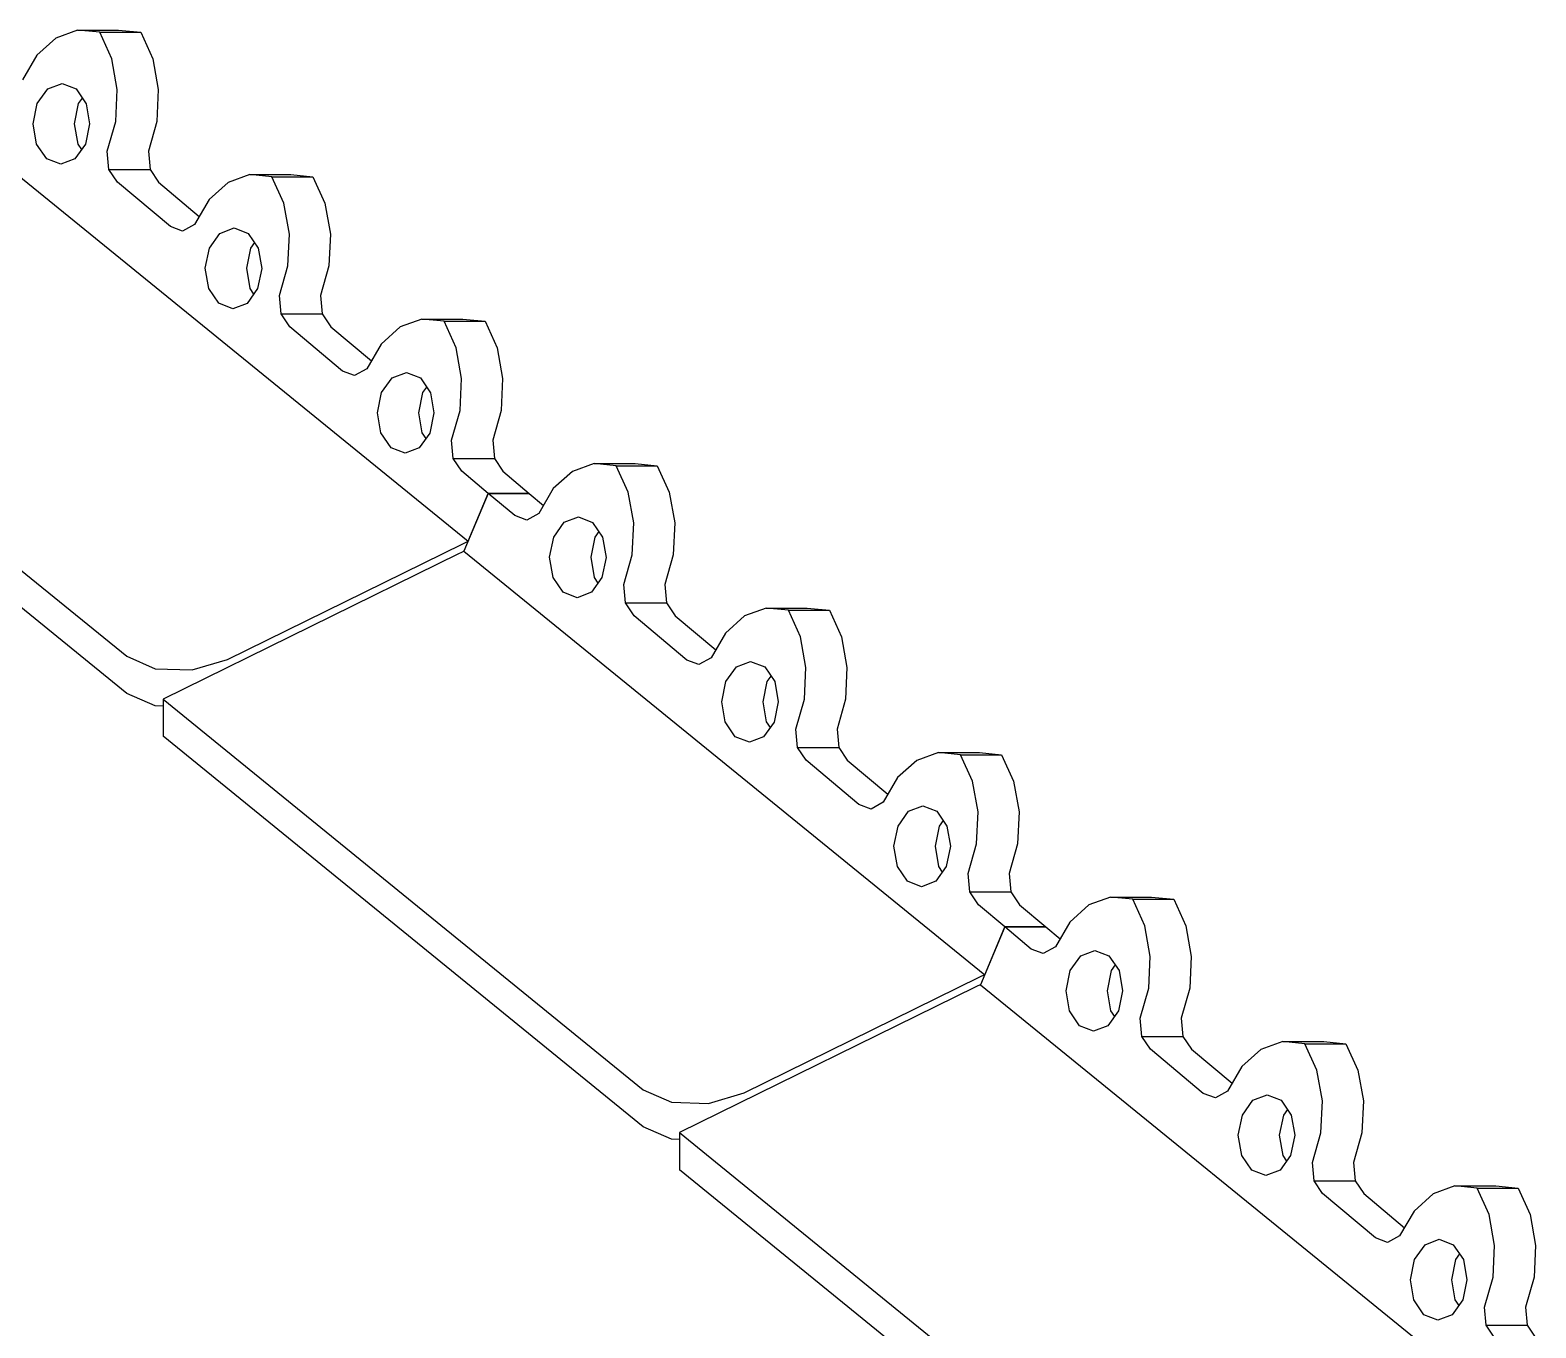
# Model space of a CAD drawing. Header units: millimetres. Extents: x -11840 to 12480, y -4119 to 5972.
# Drawn here: x 1252 to 2030, y 4876 to 5546 of the extents above; entities that cross this region are included whole.
import ezdxf

# ---------------------------------------------------------------- set-up
doc = ezdxf.new("R2010")
doc.units = ezdxf.units.MM

msp = doc.modelspace()

# ---------------------------------------------------------------- linework, layer by layer
at = {"color": 253, "true_color": 0x999999}
for p, q in [((1265.19, 5542.32), (1255.35, 5533.45)), ((1265.19, 5542.32), (1255.35, 5533.45)), ((1276.4, 5546.4), (1265.19, 5542.32)), ((1276.4, 5546.4), (1265.19, 5542.32)), ((1287.87, 5545.27), (1276.4, 5546.4)), ((1276.4, 5546.4), (1297.62, 5546.4)), ((1287.87, 5545.27), (1276.4, 5546.4)), ((1276.4, 5546.4), (1297.62, 5546.4)), ((1294.06, 5531.58), (1287.87, 5545.27)), ((1287.87, 5545.27), (1309.08, 5545.27)), ((1294.06, 5531.58), (1287.87, 5545.27)), ((1287.87, 5545.27), (1309.08, 5545.27)), ((1297.62, 5546.4), (1309.08, 5545.27)), ((1297.62, 5546.4), (1309.08, 5545.27)), ((1309.08, 5545.27), (1315.28, 5531.58)), ((1309.08, 5545.27), (1315.28, 5531.58)), ((1255.35, 5533.45), (1247.89, 5520.68)), ((1255.35, 5533.45), (1247.89, 5520.68)), ((1296.91, 5515.71), (1294.06, 5531.58)), ((1296.91, 5515.71), (1294.06, 5531.58)), ((1315.28, 5531.58), (1318.12, 5515.71)), ((1315.28, 5531.58), (1318.12, 5515.71)), ((1255.57, 5508.42), (1261.03, 5516.05)), ((1255.57, 5508.42), (1261.03, 5516.05)), ((1261.03, 5516.05), (1268.36, 5518.83)), ((1261.03, 5516.05), (1268.36, 5518.83)), ((1268.36, 5518.83), (1275.6, 5516.03)), ((1268.36, 5518.83), (1275.6, 5516.03)), ((1275.6, 5516.03), (1280.81, 5508.39)), ((1275.6, 5516.03), (1280.81, 5508.39)), ((1296.11, 5499.25), (1296.91, 5515.71)), ((1296.11, 5499.25), (1296.91, 5515.71)), ((1318.12, 5515.71), (1317.33, 5499.25)), ((1318.12, 5515.71), (1317.33, 5499.25)), ((1253.45, 5497.99), (1255.57, 5508.42)), ((1253.45, 5497.99), (1255.57, 5508.42)), ((1276.78, 5508.42), (1274.66, 5497.99)), ((1276.78, 5508.42), (1274.66, 5497.99)), ((1278.83, 5511.29), (1276.78, 5508.42)), ((1278.83, 5511.29), (1276.78, 5508.42)), ((1280.81, 5508.39), (1282.6, 5497.95)), ((1280.81, 5508.39), (1282.6, 5497.95)), ((1209.2, 5501.09), (1478.2, 5282.35)), ((1209.2, 5501.09), (1478.2, 5282.35)), ((1255.23, 5487.55), (1253.45, 5497.99)), ((1255.23, 5487.55), (1253.45, 5497.99)), ((1274.66, 5497.99), (1276.45, 5487.55)), ((1274.66, 5497.99), (1276.45, 5487.55)), ((1282.6, 5497.95), (1280.47, 5487.52)), ((1282.6, 5497.95), (1280.47, 5487.52)), ((1291.77, 5483.86), (1296.11, 5499.25)), ((1291.77, 5483.86), (1296.11, 5499.25)), ((1317.33, 5499.25), (1312.98, 5483.86)), ((1317.33, 5499.25), (1312.98, 5483.86)), ((1260.45, 5479.91), (1255.23, 5487.55)), ((1260.45, 5479.91), (1255.23, 5487.55)), ((1280.47, 5487.52), (1275.02, 5479.89)), ((1280.47, 5487.52), (1275.02, 5479.89)), ((1276.45, 5487.55), (1278.42, 5484.65)), ((1276.45, 5487.55), (1278.42, 5484.65)), ((1267.69, 5477.1), (1260.45, 5479.91)), ((1267.69, 5477.1), (1260.45, 5479.91)), ((1275.02, 5479.89), (1267.69, 5477.1)), ((1275.02, 5479.89), (1267.69, 5477.1)), ((1292.62, 5474.42), (1291.77, 5483.86)), ((1292.62, 5474.42), (1291.77, 5483.86)), ((1312.98, 5483.86), (1313.83, 5474.42)), ((1312.98, 5483.86), (1313.83, 5474.42)), ((1297.05, 5467.8), (1292.62, 5474.42)), ((1292.62, 5474.42), (1313.83, 5474.42)), ((1297.05, 5467.8), (1292.62, 5474.42)), ((1292.62, 5474.42), (1313.83, 5474.42)), ((1313.83, 5474.42), (1318.27, 5467.8)), ((1313.83, 5474.42), (1318.27, 5467.8)), ((1365.35, 5471.77), (1354.13, 5467.69)), ((1365.35, 5471.77), (1354.13, 5467.69)), ((1376.81, 5470.64), (1365.35, 5471.77)), ((1365.35, 5471.77), (1386.56, 5471.77)), ((1376.81, 5470.64), (1365.35, 5471.77)), ((1365.35, 5471.77), (1386.56, 5471.77)), ((1383.01, 5456.95), (1376.81, 5470.64)), ((1376.81, 5470.64), (1398.02, 5470.64)), ((1383.01, 5456.95), (1376.81, 5470.64)), ((1376.81, 5470.64), (1398.02, 5470.64)), ((1386.56, 5471.77), (1398.02, 5470.64)), ((1386.56, 5471.77), (1398.02, 5470.64)), ((1398.02, 5470.64), (1404.22, 5456.95)), ((1398.02, 5470.64), (1404.22, 5456.95)), ((1324.33, 5444.91), (1297.05, 5467.8)), ((1324.33, 5444.91), (1297.05, 5467.8)), ((1318.27, 5467.8), (1339.25, 5450.19)), ((1318.27, 5467.8), (1339.25, 5450.19)), ((1354.13, 5467.69), (1344.3, 5458.82)), ((1354.13, 5467.69), (1344.3, 5458.82)), ((1344.3, 5458.82), (1336.83, 5446.05)), ((1344.3, 5458.82), (1336.83, 5446.05)), ((1385.85, 5441.08), (1383.01, 5456.95)), ((1385.85, 5441.08), (1383.01, 5456.95)), ((1404.22, 5456.95), (1407.06, 5441.08)), ((1404.22, 5456.95), (1407.06, 5441.08)), ((1336.83, 5446.05), (1330.57, 5442.58)), ((1336.83, 5446.05), (1330.57, 5442.58)), ((1330.57, 5442.58), (1324.33, 5444.91)), ((1330.57, 5442.58), (1324.33, 5444.91)), ((1344.51, 5433.78), (1349.97, 5441.42)), ((1344.51, 5433.78), (1349.97, 5441.42)), ((1349.97, 5441.42), (1357.3, 5444.2)), ((1349.97, 5441.42), (1357.3, 5444.2)), ((1357.3, 5444.2), (1364.54, 5441.4)), ((1357.3, 5444.2), (1364.54, 5441.4)), ((1364.54, 5441.4), (1369.75, 5433.75)), ((1364.54, 5441.4), (1369.75, 5433.75)), ((1385.06, 5424.62), (1385.85, 5441.08)), ((1385.06, 5424.62), (1385.85, 5441.08)), ((1407.06, 5441.08), (1406.27, 5424.62)), ((1407.06, 5441.08), (1406.27, 5424.62)), ((1342.39, 5423.35), (1344.51, 5433.78)), ((1342.39, 5423.35), (1344.51, 5433.78)), ((1365.73, 5433.78), (1363.61, 5423.35)), ((1365.73, 5433.78), (1363.61, 5423.35)), ((1367.78, 5436.65), (1365.73, 5433.78)), ((1367.78, 5436.65), (1365.73, 5433.78)), ((1369.75, 5433.75), (1371.54, 5423.32)), ((1369.75, 5433.75), (1371.54, 5423.32)), ((1053.74, 5424.67), (1301.82, 5222.94)), ((1053.74, 5424.67), (1301.82, 5222.94)), ((1344.18, 5412.92), (1342.39, 5423.35)), ((1344.18, 5412.92), (1342.39, 5423.35)), ((1363.61, 5423.35), (1365.39, 5412.92)), ((1363.61, 5423.35), (1365.39, 5412.92)), ((1371.54, 5423.32), (1369.42, 5412.89)), ((1371.54, 5423.32), (1369.42, 5412.89)), ((1380.71, 5409.23), (1385.06, 5424.62)), ((1380.71, 5409.23), (1385.06, 5424.62)), ((1406.27, 5424.62), (1401.92, 5409.23)), ((1406.27, 5424.62), (1401.92, 5409.23)), ((1349.39, 5405.28), (1344.18, 5412.92)), ((1349.39, 5405.28), (1344.18, 5412.92)), ((1369.42, 5412.89), (1363.96, 5405.26)), ((1369.42, 5412.89), (1363.96, 5405.26)), ((1365.39, 5412.92), (1367.37, 5410.02)), ((1365.39, 5412.92), (1367.37, 5410.02)), ((1381.56, 5399.79), (1380.71, 5409.23)), ((1381.56, 5399.79), (1380.71, 5409.23)), ((1401.92, 5409.23), (1402.78, 5399.79)), ((1401.92, 5409.23), (1402.78, 5399.79)), ((1301.81, 5203.79), (1053.74, 5405.52)), ((1301.81, 5203.79), (1053.74, 5405.52)), ((1356.63, 5402.47), (1349.39, 5405.28)), ((1356.63, 5402.47), (1349.39, 5405.28)), ((1363.96, 5405.26), (1356.63, 5402.47)), ((1363.96, 5405.26), (1356.63, 5402.47)), ((1386, 5393.16), (1381.56, 5399.79)), ((1381.56, 5399.79), (1402.78, 5399.79)), ((1386, 5393.16), (1381.56, 5399.79)), ((1381.56, 5399.79), (1402.78, 5399.79)), ((1402.78, 5399.79), (1407.21, 5393.16)), ((1402.78, 5399.79), (1407.21, 5393.16)), ((1413.27, 5370.28), (1386, 5393.16)), ((1413.27, 5370.28), (1386, 5393.16)), ((1407.21, 5393.16), (1428.2, 5375.55)), ((1407.21, 5393.16), (1428.2, 5375.55)), ((1443.08, 5393.06), (1433.24, 5384.19)), ((1443.08, 5393.06), (1433.24, 5384.19)), ((1454.29, 5397.13), (1443.08, 5393.06)), ((1454.29, 5397.13), (1443.08, 5393.06)), ((1465.76, 5396), (1454.29, 5397.13)), ((1454.29, 5397.13), (1475.51, 5397.13)), ((1465.76, 5396), (1454.29, 5397.13)), ((1454.29, 5397.13), (1475.51, 5397.13)), ((1471.95, 5382.32), (1465.76, 5396)), ((1465.76, 5396), (1486.97, 5396)), ((1471.95, 5382.32), (1465.76, 5396)), ((1465.76, 5396), (1486.97, 5396)), ((1475.51, 5397.13), (1486.97, 5396)), ((1475.51, 5397.13), (1486.97, 5396)), ((1486.97, 5396), (1493.16, 5382.32)), ((1486.97, 5396), (1493.16, 5382.32)), ((1433.24, 5384.19), (1425.78, 5371.41)), ((1433.24, 5384.19), (1425.78, 5371.41)), ((1474.79, 5366.44), (1471.95, 5382.32)), ((1474.79, 5366.44), (1471.95, 5382.32)), ((1493.16, 5382.32), (1496.01, 5366.44)), ((1493.16, 5382.32), (1496.01, 5366.44)), ((1419.51, 5367.95), (1413.27, 5370.28)), ((1419.51, 5367.95), (1413.27, 5370.28)), ((1425.78, 5371.41), (1419.51, 5367.95)), ((1425.78, 5371.41), (1419.51, 5367.95)), ((1438.92, 5366.78), (1446.25, 5369.57)), ((1438.92, 5366.78), (1446.25, 5369.57)), ((1446.25, 5369.57), (1453.49, 5366.76)), ((1446.25, 5369.57), (1453.49, 5366.76)), ((1433.46, 5359.15), (1438.92, 5366.78)), ((1433.46, 5359.15), (1438.92, 5366.78)), ((1453.49, 5366.76), (1458.7, 5359.12)), ((1453.49, 5366.76), (1458.7, 5359.12)), ((1456.72, 5362.02), (1454.67, 5359.15)), ((1456.72, 5362.02), (1454.67, 5359.15)), ((1474, 5349.98), (1474.79, 5366.44)), ((1474, 5349.98), (1474.79, 5366.44)), ((1496.01, 5366.44), (1495.22, 5349.98)), ((1496.01, 5366.44), (1495.22, 5349.98)), ((1431.34, 5348.72), (1433.46, 5359.15)), ((1431.34, 5348.72), (1433.46, 5359.15)), ((1454.67, 5359.15), (1452.55, 5348.72)), ((1454.67, 5359.15), (1452.55, 5348.72)), ((1458.7, 5359.12), (1460.48, 5348.68)), ((1458.7, 5359.12), (1460.48, 5348.68)), ((1433.12, 5338.29), (1431.34, 5348.72)), ((1433.12, 5338.29), (1431.34, 5348.72)), ((1452.55, 5348.72), (1454.34, 5338.29)), ((1452.55, 5348.72), (1454.34, 5338.29)), ((1460.48, 5348.68), (1458.36, 5338.25)), ((1460.48, 5348.68), (1458.36, 5338.25)), ((1469.65, 5334.59), (1474, 5349.98)), ((1469.65, 5334.59), (1474, 5349.98)), ((1495.22, 5349.98), (1490.87, 5334.59)), ((1495.22, 5349.98), (1490.87, 5334.59)), ((1438.33, 5330.64), (1433.12, 5338.29)), ((1438.33, 5330.64), (1433.12, 5338.29)), ((1458.36, 5338.25), (1452.91, 5330.62)), ((1458.36, 5338.25), (1452.91, 5330.62)), ((1454.34, 5338.29), (1456.31, 5335.39)), ((1454.34, 5338.29), (1456.31, 5335.39)), ((1445.57, 5327.84), (1438.33, 5330.64)), ((1445.57, 5327.84), (1438.33, 5330.64)), ((1452.91, 5330.62), (1445.57, 5327.84)), ((1452.91, 5330.62), (1445.57, 5327.84)), ((1470.51, 5325.16), (1469.65, 5334.59)), ((1470.51, 5325.16), (1469.65, 5334.59)), ((1490.87, 5334.59), (1491.72, 5325.16)), ((1490.87, 5334.59), (1491.72, 5325.16)), ((1474.94, 5318.53), (1470.51, 5325.16)), ((1470.51, 5325.16), (1491.72, 5325.16)), ((1474.94, 5318.53), (1470.51, 5325.16)), ((1470.51, 5325.16), (1491.72, 5325.16)), ((1491.72, 5325.16), (1496.15, 5318.53)), ((1491.72, 5325.16), (1496.15, 5318.53)), ((1543.24, 5322.5), (1532.02, 5318.42)), ((1543.24, 5322.5), (1532.02, 5318.42)), ((1554.7, 5321.37), (1543.24, 5322.5)), ((1543.24, 5322.5), (1564.45, 5322.5)), ((1554.7, 5321.37), (1543.24, 5322.5)), ((1543.24, 5322.5), (1564.45, 5322.5)), ((1560.89, 5307.68), (1554.7, 5321.37)), ((1554.7, 5321.37), (1575.91, 5321.37)), ((1560.89, 5307.68), (1554.7, 5321.37)), ((1554.7, 5321.37), (1575.91, 5321.37)), ((1564.45, 5322.5), (1575.91, 5321.37)), ((1564.45, 5322.5), (1575.91, 5321.37)), ((1575.91, 5321.37), (1582.11, 5307.68)), ((1575.91, 5321.37), (1582.11, 5307.68)), ((1488.58, 5307.09), (1474.94, 5318.53)), ((1488.58, 5307.09), (1474.94, 5318.53)), ((1496.15, 5318.53), (1509.79, 5307.09)), ((1496.15, 5318.53), (1509.79, 5307.09)), ((1532.02, 5318.42), (1522.19, 5309.55)), ((1532.02, 5318.42), (1522.19, 5309.55)), ((1488.58, 5307.09), (1476.04, 5277.19)), ((1488.58, 5307.09), (1476.04, 5277.19)), ((1478.2, 5282.35), (1488.58, 5307.09)), ((1478.2, 5282.35), (1488.58, 5307.09)), ((1509.79, 5307.09), (1488.58, 5307.09)), ((1509.79, 5307.09), (1488.58, 5307.09)), ((1502.22, 5295.64), (1488.58, 5307.09)), ((1488.58, 5307.09), (1509.79, 5307.09)), ((1502.22, 5295.64), (1488.58, 5307.09)), ((1488.58, 5307.09), (1509.79, 5307.09)), ((1509.79, 5307.09), (1517.14, 5300.92)), ((1509.79, 5307.09), (1517.14, 5300.92)), ((1522.19, 5309.55), (1514.72, 5296.78)), ((1522.19, 5309.55), (1514.72, 5296.78)), ((1563.74, 5291.81), (1560.89, 5307.68)), ((1563.74, 5291.81), (1560.89, 5307.68)), ((1582.11, 5307.68), (1584.95, 5291.81)), ((1582.11, 5307.68), (1584.95, 5291.81)), ((1508.46, 5293.31), (1502.22, 5295.64)), ((1508.46, 5293.31), (1502.22, 5295.64)), ((1514.72, 5296.78), (1508.46, 5293.31)), ((1514.72, 5296.78), (1508.46, 5293.31)), ((1522.4, 5284.52), (1527.86, 5292.15)), ((1522.4, 5284.52), (1527.86, 5292.15)), ((1527.86, 5292.15), (1535.19, 5294.94)), ((1527.86, 5292.15), (1535.19, 5294.94)), ((1535.19, 5294.94), (1542.43, 5292.13)), ((1535.19, 5294.94), (1542.43, 5292.13)), ((1542.43, 5292.13), (1547.64, 5284.49)), ((1542.43, 5292.13), (1547.64, 5284.49)), ((1562.95, 5275.35), (1563.74, 5291.81)), ((1562.95, 5275.35), (1563.74, 5291.81)), ((1584.95, 5291.81), (1584.16, 5275.35)), ((1584.95, 5291.81), (1584.16, 5275.35)), ((1476.83, 5281.77), (1478.2, 5282.35)), ((1476.83, 5281.77), (1478.2, 5282.35)), ((1520.28, 5274.09), (1522.4, 5284.52)), ((1520.28, 5274.09), (1522.4, 5284.52)), ((1543.62, 5284.52), (1541.5, 5274.09)), ((1543.62, 5284.52), (1541.5, 5274.09)), ((1545.67, 5287.39), (1543.62, 5284.52)), ((1545.67, 5287.39), (1543.62, 5284.52)), ((1547.64, 5284.49), (1549.43, 5274.05)), ((1547.64, 5284.49), (1549.43, 5274.05)), ((1473.27, 5275.95), (1320.57, 5200.77)), ((1473.27, 5275.95), (1320.57, 5200.77)), ((1353.93, 5221.29), (1475.43, 5281.11)), ((1353.93, 5221.29), (1475.43, 5281.11)), ((1474.67, 5276.61), (1473.27, 5275.95)), ((1474.67, 5276.61), (1473.27, 5275.95)), ((1476.04, 5277.19), (1474.67, 5276.61)), ((1476.04, 5277.19), (1474.67, 5276.61)), ((1475.43, 5281.11), (1476.83, 5281.77)), ((1475.43, 5281.11), (1476.83, 5281.77)), ((1476.04, 5277.19), (1745.04, 5058.45)), ((1476.04, 5277.19), (1745.04, 5058.45)), ((1558.6, 5259.96), (1562.95, 5275.35)), ((1558.6, 5259.96), (1562.95, 5275.35)), ((1584.16, 5275.35), (1579.81, 5259.96)), ((1584.16, 5275.35), (1579.81, 5259.96)), ((1522.07, 5263.65), (1520.28, 5274.09)), ((1522.07, 5263.65), (1520.28, 5274.09)), ((1541.5, 5274.09), (1543.28, 5263.65)), ((1541.5, 5274.09), (1543.28, 5263.65)), ((1549.43, 5274.05), (1547.31, 5263.62)), ((1549.43, 5274.05), (1547.31, 5263.62)), ((1527.28, 5256.01), (1522.07, 5263.65)), ((1527.28, 5256.01), (1522.07, 5263.65)), ((1547.31, 5263.62), (1541.85, 5255.99)), ((1547.31, 5263.62), (1541.85, 5255.99)), ((1543.28, 5263.65), (1545.26, 5260.75)), ((1543.28, 5263.65), (1545.26, 5260.75)), ((1559.45, 5250.52), (1558.6, 5259.96)), ((1559.45, 5250.52), (1558.6, 5259.96)), ((1579.81, 5259.96), (1580.66, 5250.52)), ((1579.81, 5259.96), (1580.66, 5250.52)), ((1534.52, 5253.2), (1527.28, 5256.01)), ((1534.52, 5253.2), (1527.28, 5256.01)), ((1541.85, 5255.99), (1534.52, 5253.2)), ((1541.85, 5255.99), (1534.52, 5253.2)), ((1563.89, 5243.9), (1559.45, 5250.52)), ((1559.45, 5250.52), (1580.66, 5250.52)), ((1563.89, 5243.9), (1559.45, 5250.52)), ((1559.45, 5250.52), (1580.66, 5250.52)), ((1591.16, 5221.01), (1563.89, 5243.9)), ((1591.16, 5221.01), (1563.89, 5243.9)), ((1580.66, 5250.52), (1585.1, 5243.9)), ((1580.66, 5250.52), (1585.1, 5243.9)), ((1585.1, 5243.9), (1606.08, 5226.29)), ((1585.1, 5243.9), (1606.08, 5226.29)), ((1620.97, 5243.79), (1611.13, 5234.92)), ((1620.97, 5243.79), (1611.13, 5234.92)), ((1632.18, 5247.87), (1620.97, 5243.79)), ((1632.18, 5247.87), (1620.97, 5243.79)), ((1643.64, 5246.74), (1632.18, 5247.87)), ((1632.18, 5247.87), (1653.39, 5247.87)), ((1643.64, 5246.74), (1632.18, 5247.87)), ((1632.18, 5247.87), (1653.39, 5247.87)), ((1649.84, 5233.05), (1643.64, 5246.74)), ((1643.64, 5246.74), (1664.86, 5246.74)), ((1649.84, 5233.05), (1643.64, 5246.74)), ((1643.64, 5246.74), (1664.86, 5246.74)), ((1653.39, 5247.87), (1664.86, 5246.74)), ((1653.39, 5247.87), (1664.86, 5246.74)), ((1664.86, 5246.74), (1671.05, 5233.05)), ((1664.86, 5246.74), (1671.05, 5233.05)), ((1611.13, 5234.92), (1603.66, 5222.15)), ((1611.13, 5234.92), (1603.66, 5222.15)), ((1652.68, 5217.18), (1649.84, 5233.05)), ((1652.68, 5217.18), (1649.84, 5233.05)), ((1671.05, 5233.05), (1673.9, 5217.18)), ((1671.05, 5233.05), (1673.9, 5217.18)), ((1301.82, 5222.94), (1316.46, 5216.49)), ((1301.82, 5222.94), (1316.46, 5216.49)), ((1335.53, 5215.89), (1353.93, 5221.29)), ((1335.53, 5215.89), (1353.93, 5221.29)), ((1597.4, 5218.68), (1591.16, 5221.01)), ((1597.4, 5218.68), (1591.16, 5221.01)), ((1603.66, 5222.15), (1597.4, 5218.68)), ((1603.66, 5222.15), (1597.4, 5218.68)), ((1616.8, 5217.52), (1624.14, 5220.3)), ((1616.8, 5217.52), (1624.14, 5220.3)), ((1624.14, 5220.3), (1631.38, 5217.5)), ((1624.14, 5220.3), (1631.38, 5217.5)), ((1316.46, 5216.49), (1335.53, 5215.89)), ((1316.46, 5216.49), (1335.53, 5215.89)), ((1611.35, 5209.89), (1616.8, 5217.52)), ((1611.35, 5209.89), (1616.8, 5217.52)), ((1631.38, 5217.5), (1636.59, 5209.85)), ((1631.38, 5217.5), (1636.59, 5209.85)), ((1634.61, 5212.75), (1632.56, 5209.89)), ((1634.61, 5212.75), (1632.56, 5209.89)), ((1651.89, 5200.72), (1652.68, 5217.18)), ((1651.89, 5200.72), (1652.68, 5217.18)), ((1673.9, 5217.18), (1673.1, 5200.72)), ((1673.9, 5217.18), (1673.1, 5200.72)), ((1609.23, 5199.46), (1611.35, 5209.89)), ((1609.23, 5199.46), (1611.35, 5209.89)), ((1632.56, 5209.89), (1630.44, 5199.46)), ((1632.56, 5209.89), (1630.44, 5199.46)), ((1636.59, 5209.85), (1638.37, 5199.42)), ((1636.59, 5209.85), (1638.37, 5199.42)), ((1316.45, 5197.34), (1301.81, 5203.79)), ((1316.45, 5197.34), (1301.81, 5203.79)), ((1320.57, 5197.21), (1316.45, 5197.34)), ((1320.57, 5197.21), (1316.45, 5197.34)), ((1320.57, 5200.77), (1568.65, 4999.04)), ((1320.57, 5200.77), (1568.65, 4999.04)), ((1320.57, 5200.77), (1320.57, 5181.62)), ((1320.57, 5200.77), (1320.57, 5181.62)), ((1611.01, 5189.02), (1609.23, 5199.46)), ((1611.01, 5189.02), (1609.23, 5199.46)), ((1630.44, 5199.46), (1632.22, 5189.02)), ((1630.44, 5199.46), (1632.22, 5189.02)), ((1638.37, 5199.42), (1636.25, 5188.99)), ((1638.37, 5199.42), (1636.25, 5188.99)), ((1647.54, 5185.33), (1651.89, 5200.72)), ((1647.54, 5185.33), (1651.89, 5200.72)), ((1673.1, 5200.72), (1668.76, 5185.33)), ((1673.1, 5200.72), (1668.76, 5185.33)), ((1616.22, 5181.38), (1611.01, 5189.02)), ((1616.22, 5181.38), (1611.01, 5189.02)), ((1636.25, 5188.99), (1630.8, 5181.36)), ((1636.25, 5188.99), (1630.8, 5181.36)), ((1632.22, 5189.02), (1634.2, 5186.12)), ((1632.22, 5189.02), (1634.2, 5186.12)), ((1568.65, 4979.89), (1320.57, 5181.62)), ((1568.65, 4979.89), (1320.57, 5181.62)), ((1623.46, 5178.57), (1616.22, 5181.38)), ((1623.46, 5178.57), (1616.22, 5181.38)), ((1630.8, 5181.36), (1623.46, 5178.57)), ((1630.8, 5181.36), (1623.46, 5178.57)), ((1648.39, 5175.89), (1647.54, 5185.33)), ((1648.39, 5175.89), (1647.54, 5185.33)), ((1668.76, 5185.33), (1669.61, 5175.89)), ((1668.76, 5185.33), (1669.61, 5175.89)), ((1652.83, 5169.26), (1648.39, 5175.89)), ((1648.39, 5175.89), (1669.61, 5175.89)), ((1652.83, 5169.26), (1648.39, 5175.89)), ((1648.39, 5175.89), (1669.61, 5175.89)), ((1669.61, 5175.89), (1674.04, 5169.26)), ((1669.61, 5175.89), (1674.04, 5169.26)), ((1680.11, 5146.38), (1652.83, 5169.26)), ((1680.11, 5146.38), (1652.83, 5169.26)), ((1674.04, 5169.26), (1695.03, 5151.65)), ((1674.04, 5169.26), (1695.03, 5151.65)), ((1709.91, 5169.16), (1700.08, 5160.29)), ((1709.91, 5169.16), (1700.08, 5160.29)), ((1721.12, 5173.23), (1709.91, 5169.16)), ((1721.12, 5173.23), (1709.91, 5169.16)), ((1732.59, 5172.1), (1721.12, 5173.23)), ((1721.12, 5173.23), (1742.34, 5173.23)), ((1732.59, 5172.1), (1721.12, 5173.23)), ((1721.12, 5173.23), (1742.34, 5173.23)), ((1738.78, 5158.42), (1732.59, 5172.1)), ((1732.59, 5172.1), (1753.8, 5172.1)), ((1738.78, 5158.42), (1732.59, 5172.1)), ((1732.59, 5172.1), (1753.8, 5172.1)), ((1742.34, 5173.23), (1753.8, 5172.1)), ((1742.34, 5173.23), (1753.8, 5172.1)), ((1753.8, 5172.1), (1760, 5158.42)), ((1753.8, 5172.1), (1760, 5158.42)), ((1700.08, 5160.29), (1692.61, 5147.51)), ((1700.08, 5160.29), (1692.61, 5147.51)), ((1741.63, 5142.54), (1738.78, 5158.42)), ((1741.63, 5142.54), (1738.78, 5158.42)), ((1760, 5158.42), (1762.84, 5142.54)), ((1760, 5158.42), (1762.84, 5142.54)), ((1686.34, 5144.05), (1680.11, 5146.38)), ((1686.34, 5144.05), (1680.11, 5146.38)), ((1692.61, 5147.51), (1686.34, 5144.05)), ((1692.61, 5147.51), (1686.34, 5144.05)), ((1700.29, 5135.25), (1705.75, 5142.88)), ((1700.29, 5135.25), (1705.75, 5142.88)), ((1705.75, 5142.88), (1713.08, 5145.67)), ((1705.75, 5142.88), (1713.08, 5145.67)), ((1713.08, 5145.67), (1720.32, 5142.86)), ((1713.08, 5145.67), (1720.32, 5142.86)), ((1720.32, 5142.86), (1725.53, 5135.22)), ((1720.32, 5142.86), (1725.53, 5135.22)), ((1740.84, 5126.08), (1741.63, 5142.54)), ((1740.84, 5126.08), (1741.63, 5142.54)), ((1762.84, 5142.54), (1762.05, 5126.08)), ((1762.84, 5142.54), (1762.05, 5126.08)), ((1698.17, 5124.82), (1700.29, 5135.25)), ((1698.17, 5124.82), (1700.29, 5135.25)), ((1721.5, 5135.25), (1719.38, 5124.82)), ((1721.5, 5135.25), (1719.38, 5124.82)), ((1723.56, 5138.12), (1721.5, 5135.25)), ((1723.56, 5138.12), (1721.5, 5135.25)), ((1725.53, 5135.22), (1727.32, 5124.78)), ((1725.53, 5135.22), (1727.32, 5124.78)), ((1699.96, 5114.39), (1698.17, 5124.82)), ((1699.96, 5114.39), (1698.17, 5124.82)), ((1719.38, 5124.82), (1721.17, 5114.39)), ((1719.38, 5124.82), (1721.17, 5114.39)), ((1727.32, 5124.78), (1725.2, 5114.36)), ((1727.32, 5124.78), (1725.2, 5114.36)), ((1736.49, 5110.69), (1740.84, 5126.08)), ((1736.49, 5110.69), (1740.84, 5126.08)), ((1762.05, 5126.08), (1757.7, 5110.69)), ((1762.05, 5126.08), (1757.7, 5110.69)), ((1705.17, 5106.74), (1699.96, 5114.39)), ((1705.17, 5106.74), (1699.96, 5114.39)), ((1725.2, 5114.36), (1719.74, 5106.72)), ((1725.2, 5114.36), (1719.74, 5106.72)), ((1721.17, 5114.39), (1723.15, 5111.49)), ((1721.17, 5114.39), (1723.15, 5111.49)), ((1712.41, 5103.94), (1705.17, 5106.74)), ((1712.41, 5103.94), (1705.17, 5106.74)), ((1719.74, 5106.72), (1712.41, 5103.94)), ((1719.74, 5106.72), (1712.41, 5103.94)), ((1737.34, 5101.26), (1736.49, 5110.69)), ((1737.34, 5101.26), (1736.49, 5110.69)), ((1757.7, 5110.69), (1758.55, 5101.26)), ((1757.7, 5110.69), (1758.55, 5101.26)), ((1741.77, 5094.63), (1737.34, 5101.26)), ((1737.34, 5101.26), (1758.55, 5101.26)), ((1741.77, 5094.63), (1737.34, 5101.26)), ((1737.34, 5101.26), (1758.55, 5101.26)), ((1758.55, 5101.26), (1762.99, 5094.63)), ((1758.55, 5101.26), (1762.99, 5094.63)), ((1810.07, 5098.6), (1798.86, 5094.52)), ((1810.07, 5098.6), (1798.86, 5094.52)), ((1821.53, 5097.47), (1810.07, 5098.6)), ((1810.07, 5098.6), (1831.28, 5098.6)), ((1821.53, 5097.47), (1810.07, 5098.6)), ((1810.07, 5098.6), (1831.28, 5098.6)), ((1827.73, 5083.78), (1821.53, 5097.47)), ((1821.53, 5097.47), (1842.75, 5097.47)), ((1827.73, 5083.78), (1821.53, 5097.47)), ((1821.53, 5097.47), (1842.75, 5097.47)), ((1831.28, 5098.6), (1842.75, 5097.47)), ((1831.28, 5098.6), (1842.75, 5097.47)), ((1842.75, 5097.47), (1848.94, 5083.78)), ((1842.75, 5097.47), (1848.94, 5083.78)), ((1755.41, 5083.19), (1741.77, 5094.63)), ((1755.41, 5083.19), (1741.77, 5094.63)), ((1762.99, 5094.63), (1776.62, 5083.19)), ((1762.99, 5094.63), (1776.62, 5083.19)), ((1798.86, 5094.52), (1789.02, 5085.65)), ((1798.86, 5094.52), (1789.02, 5085.65)), ((1755.41, 5083.19), (1742.87, 5053.29)), ((1755.41, 5083.19), (1742.87, 5053.29)), ((1745.04, 5058.45), (1755.41, 5083.19)), ((1745.04, 5058.45), (1755.41, 5083.19)), ((1776.62, 5083.19), (1755.41, 5083.19)), ((1776.62, 5083.19), (1755.41, 5083.19)), ((1769.05, 5071.74), (1755.41, 5083.19)), ((1755.41, 5083.19), (1776.62, 5083.19)), ((1769.05, 5071.74), (1755.41, 5083.19)), ((1755.41, 5083.19), (1776.62, 5083.19)), ((1776.62, 5083.19), (1783.97, 5077.02)), ((1776.62, 5083.19), (1783.97, 5077.02)), ((1789.02, 5085.65), (1781.55, 5072.88)), ((1789.02, 5085.65), (1781.55, 5072.88)), ((1830.57, 5067.91), (1827.73, 5083.78)), ((1830.57, 5067.91), (1827.73, 5083.78)), ((1848.94, 5083.78), (1851.79, 5067.91)), ((1848.94, 5083.78), (1851.79, 5067.91)), ((1781.55, 5072.88), (1775.29, 5069.42)), ((1781.55, 5072.88), (1775.29, 5069.42)), ((1775.29, 5069.42), (1769.05, 5071.74)), ((1775.29, 5069.42), (1769.05, 5071.74)), ((1789.24, 5060.62), (1794.69, 5068.25)), ((1789.24, 5060.62), (1794.69, 5068.25)), ((1794.69, 5068.25), (1802.02, 5071.04)), ((1794.69, 5068.25), (1802.02, 5071.04)), ((1802.02, 5071.04), (1809.27, 5068.23)), ((1802.02, 5071.04), (1809.27, 5068.23)), ((1809.27, 5068.23), (1814.48, 5060.59)), ((1809.27, 5068.23), (1814.48, 5060.59)), ((1829.78, 5051.45), (1830.57, 5067.91)), ((1829.78, 5051.45), (1830.57, 5067.91)), ((1851.79, 5067.91), (1850.99, 5051.45)), ((1851.79, 5067.91), (1850.99, 5051.45)), ((1620.76, 4997.39), (1742.26, 5057.21)), ((1620.76, 4997.39), (1742.26, 5057.21)), ((1742.26, 5057.21), (1743.66, 5057.87)), ((1742.26, 5057.21), (1743.66, 5057.87)), ((1743.66, 5057.87), (1745.04, 5058.45)), ((1743.66, 5057.87), (1745.04, 5058.45)), ((1787.12, 5050.19), (1789.24, 5060.62)), ((1787.12, 5050.19), (1789.24, 5060.62)), ((1810.45, 5060.62), (1808.33, 5050.19)), ((1810.45, 5060.62), (1808.33, 5050.19)), ((1812.5, 5063.49), (1810.45, 5060.62)), ((1812.5, 5063.49), (1810.45, 5060.62)), ((1814.48, 5060.59), (1816.26, 5050.15)), ((1814.48, 5060.59), (1816.26, 5050.15)), ((1740.1, 5052.05), (1587.41, 4976.87)), ((1740.1, 5052.05), (1587.41, 4976.87)), ((1741.5, 5052.71), (1740.1, 5052.05)), ((1741.5, 5052.71), (1740.1, 5052.05)), ((1742.87, 5053.29), (1741.5, 5052.71)), ((1742.87, 5053.29), (1741.5, 5052.71)), ((1742.87, 5053.29), (2011.87, 4834.56)), ((1742.87, 5053.29), (2011.87, 4834.56)), ((1788.9, 5039.75), (1787.12, 5050.19)), ((1788.9, 5039.75), (1787.12, 5050.19)), ((1808.33, 5050.19), (1810.11, 5039.75)), ((1808.33, 5050.19), (1810.11, 5039.75)), ((1816.26, 5050.15), (1814.14, 5039.72)), ((1816.26, 5050.15), (1814.14, 5039.72)), ((1825.43, 5036.06), (1829.78, 5051.45)), ((1825.43, 5036.06), (1829.78, 5051.45)), ((1850.99, 5051.45), (1846.64, 5036.06)), ((1850.99, 5051.45), (1846.64, 5036.06)), ((1794.11, 5032.11), (1788.9, 5039.75)), ((1794.11, 5032.11), (1788.9, 5039.75)), ((1814.14, 5039.72), (1808.68, 5032.09)), ((1814.14, 5039.72), (1808.68, 5032.09)), ((1810.11, 5039.75), (1812.09, 5036.85)), ((1810.11, 5039.75), (1812.09, 5036.85)), ((1826.28, 5026.63), (1825.43, 5036.06)), ((1826.28, 5026.63), (1825.43, 5036.06)), ((1846.64, 5036.06), (1847.5, 5026.63)), ((1846.64, 5036.06), (1847.5, 5026.63)), ((1801.35, 5029.31), (1794.11, 5032.11)), ((1801.35, 5029.31), (1794.11, 5032.11)), ((1808.68, 5032.09), (1801.35, 5029.31)), ((1808.68, 5032.09), (1801.35, 5029.31)), ((1830.72, 5020), (1826.28, 5026.63)), ((1826.28, 5026.63), (1847.5, 5026.63)), ((1830.72, 5020), (1826.28, 5026.63)), ((1826.28, 5026.63), (1847.5, 5026.63)), ((1847.5, 5026.63), (1851.93, 5020)), ((1847.5, 5026.63), (1851.93, 5020)), ((1857.99, 4997.11), (1830.72, 5020)), ((1857.99, 4997.11), (1830.72, 5020)), ((1851.93, 5020), (1872.92, 5002.39)), ((1851.93, 5020), (1872.92, 5002.39)), ((1887.8, 5019.89), (1877.96, 5011.02)), ((1887.8, 5019.89), (1877.96, 5011.02)), ((1899.01, 5023.97), (1887.8, 5019.89)), ((1899.01, 5023.97), (1887.8, 5019.89)), ((1910.48, 5022.84), (1899.01, 5023.97)), ((1899.01, 5023.97), (1920.23, 5023.97)), ((1910.48, 5022.84), (1899.01, 5023.97)), ((1899.01, 5023.97), (1920.23, 5023.97)), ((1916.67, 5009.15), (1910.48, 5022.84)), ((1910.48, 5022.84), (1931.69, 5022.84)), ((1916.67, 5009.15), (1910.48, 5022.84)), ((1910.48, 5022.84), (1931.69, 5022.84)), ((1920.23, 5023.97), (1931.69, 5022.84)), ((1920.23, 5023.97), (1931.69, 5022.84)), ((1931.69, 5022.84), (1937.88, 5009.15)), ((1931.69, 5022.84), (1937.88, 5009.15)), ((1877.96, 5011.02), (1870.5, 4998.25)), ((1877.96, 5011.02), (1870.5, 4998.25)), ((1919.52, 4993.28), (1916.67, 5009.15)), ((1919.52, 4993.28), (1916.67, 5009.15)), ((1937.88, 5009.15), (1940.73, 4993.28)), ((1937.88, 5009.15), (1940.73, 4993.28)), ((1568.65, 4999.04), (1583.29, 4992.59)), ((1568.65, 4999.04), (1583.29, 4992.59)), ((1602.36, 4991.99), (1620.76, 4997.39)), ((1602.36, 4991.99), (1620.76, 4997.39)), ((1864.23, 4994.78), (1857.99, 4997.11)), ((1864.23, 4994.78), (1857.99, 4997.11)), ((1870.5, 4998.25), (1864.23, 4994.78)), ((1870.5, 4998.25), (1864.23, 4994.78)), ((1883.64, 4993.62), (1890.97, 4996.4)), ((1883.64, 4993.62), (1890.97, 4996.4)), ((1890.97, 4996.4), (1898.21, 4993.6)), ((1890.97, 4996.4), (1898.21, 4993.6)), ((1583.29, 4992.59), (1602.36, 4991.99)), ((1583.29, 4992.59), (1602.36, 4991.99)), ((1878.18, 4985.99), (1883.64, 4993.62)), ((1878.18, 4985.99), (1883.64, 4993.62)), ((1898.21, 4993.6), (1903.42, 4985.95)), ((1898.21, 4993.6), (1903.42, 4985.95)), ((1901.44, 4988.85), (1899.39, 4985.99)), ((1901.44, 4988.85), (1899.39, 4985.99)), ((1918.72, 4976.82), (1919.52, 4993.28)), ((1918.72, 4976.82), (1919.52, 4993.28)), ((1940.73, 4993.28), (1939.94, 4976.82)), ((1940.73, 4993.28), (1939.94, 4976.82)), ((1583.29, 4973.44), (1568.65, 4979.89)), ((1583.29, 4973.44), (1568.65, 4979.89)), ((1876.06, 4975.56), (1878.18, 4985.99)), ((1876.06, 4975.56), (1878.18, 4985.99)), ((1899.39, 4985.99), (1897.27, 4975.56)), ((1899.39, 4985.99), (1897.27, 4975.56)), ((1903.42, 4985.95), (1905.2, 4975.52)), ((1903.42, 4985.95), (1905.2, 4975.52)), ((1587.41, 4973.31), (1583.29, 4973.44)), ((1587.41, 4973.31), (1583.29, 4973.44)), ((1587.41, 4976.87), (1587.4, 4957.72)), ((1587.41, 4976.87), (1587.4, 4957.72)), ((1587.41, 4976.87), (1835.48, 4775.14)), ((1587.41, 4976.87), (1835.48, 4775.14)), ((1877.84, 4965.12), (1876.06, 4975.56)), ((1877.84, 4965.12), (1876.06, 4975.56)), ((1897.27, 4975.56), (1899.06, 4965.12)), ((1897.27, 4975.56), (1899.06, 4965.12)), ((1905.2, 4975.52), (1903.08, 4965.09)), ((1905.2, 4975.52), (1903.08, 4965.09)), ((1914.38, 4961.43), (1918.72, 4976.82)), ((1914.38, 4961.43), (1918.72, 4976.82)), ((1939.94, 4976.82), (1935.59, 4961.43)), ((1939.94, 4976.82), (1935.59, 4961.43)), ((1883.05, 4957.48), (1877.84, 4965.12)), ((1883.05, 4957.48), (1877.84, 4965.12)), ((1903.08, 4965.09), (1897.63, 4957.46)), ((1903.08, 4965.09), (1897.63, 4957.46)), ((1899.06, 4965.12), (1901.03, 4962.22)), ((1899.06, 4965.12), (1901.03, 4962.22)), ((1835.48, 4755.99), (1587.4, 4957.72)), ((1835.48, 4755.99), (1587.4, 4957.72)), ((1890.3, 4954.67), (1883.05, 4957.48)), ((1890.3, 4954.67), (1883.05, 4957.48)), ((1897.63, 4957.46), (1890.3, 4954.67)), ((1897.63, 4957.46), (1890.3, 4954.67)), ((1915.23, 4951.99), (1914.38, 4961.43)), ((1915.23, 4951.99), (1914.38, 4961.43)), ((1935.59, 4961.43), (1936.44, 4951.99)), ((1935.59, 4961.43), (1936.44, 4951.99)), ((1919.66, 4945.36), (1915.23, 4951.99)), ((1915.23, 4951.99), (1936.44, 4951.99)), ((1919.66, 4945.36), (1915.23, 4951.99)), ((1915.23, 4951.99), (1936.44, 4951.99)), ((1936.44, 4951.99), (1940.88, 4945.36)), ((1936.44, 4951.99), (1940.88, 4945.36)), ((1987.96, 4949.33), (1976.74, 4945.26)), ((1987.96, 4949.33), (1976.74, 4945.26)), ((1999.42, 4948.21), (1987.96, 4949.33)), ((1987.96, 4949.33), (2009.17, 4949.33)), ((1999.42, 4948.21), (1987.96, 4949.33)), ((1987.96, 4949.33), (2009.17, 4949.33)), ((2005.62, 4934.52), (1999.42, 4948.21)), ((1999.42, 4948.21), (2020.63, 4948.21)), ((2005.62, 4934.52), (1999.42, 4948.21)), ((1999.42, 4948.21), (2020.63, 4948.21)), ((2009.17, 4949.33), (2020.63, 4948.21)), ((2009.17, 4949.33), (2020.63, 4948.21)), ((2020.63, 4948.21), (2026.83, 4934.52)), ((2020.63, 4948.21), (2026.83, 4934.52)), ((1946.94, 4922.48), (1919.66, 4945.36)), ((1946.94, 4922.48), (1919.66, 4945.36)), ((1940.88, 4945.36), (1961.86, 4927.75)), ((1940.88, 4945.36), (1961.86, 4927.75)), ((1976.74, 4945.26), (1966.91, 4936.39)), ((1976.74, 4945.26), (1966.91, 4936.39)), ((1966.91, 4936.39), (1959.44, 4923.61)), ((1966.91, 4936.39), (1959.44, 4923.61)), ((2008.46, 4918.65), (2005.62, 4934.52)), ((2008.46, 4918.65), (2005.62, 4934.52)), ((2026.83, 4934.52), (2029.67, 4918.65)), ((2026.83, 4934.52), (2029.67, 4918.65)), ((1953.18, 4920.15), (1946.94, 4922.48)), ((1953.18, 4920.15), (1946.94, 4922.48)), ((1959.44, 4923.61), (1953.18, 4920.15)), ((1959.44, 4923.61), (1953.18, 4920.15)), ((1967.12, 4911.35), (1972.58, 4918.98)), ((1967.12, 4911.35), (1972.58, 4918.98)), ((1972.58, 4918.98), (1979.91, 4921.77)), ((1972.58, 4918.98), (1979.91, 4921.77)), ((1979.91, 4921.77), (1987.15, 4918.96)), ((1979.91, 4921.77), (1987.15, 4918.96)), ((1987.15, 4918.96), (1992.36, 4911.32)), ((1987.15, 4918.96), (1992.36, 4911.32)), ((2007.67, 4902.19), (2008.46, 4918.65)), ((2007.67, 4902.19), (2008.46, 4918.65)), ((2029.67, 4918.65), (2028.88, 4902.19)), ((2029.67, 4918.65), (2028.88, 4902.19)), ((1965, 4900.92), (1967.12, 4911.35)), ((1965, 4900.92), (1967.12, 4911.35)), ((1988.34, 4911.35), (1986.22, 4900.92)), ((1988.34, 4911.35), (1986.22, 4900.92)), ((1990.39, 4914.22), (1988.34, 4911.35)), ((1990.39, 4914.22), (1988.34, 4911.35)), ((1992.36, 4911.32), (1994.15, 4900.89)), ((1992.36, 4911.32), (1994.15, 4900.89)), ((2003.32, 4886.79), (2007.67, 4902.19)), ((2003.32, 4886.79), (2007.67, 4902.19)), ((2028.88, 4902.19), (2024.53, 4886.79)), ((2028.88, 4902.19), (2024.53, 4886.79)), ((1966.79, 4890.49), (1965, 4900.92)), ((1966.79, 4890.49), (1965, 4900.92)), ((1986.22, 4900.92), (1988, 4890.49)), ((1986.22, 4900.92), (1988, 4890.49)), ((1994.15, 4900.89), (1992.03, 4890.46)), ((1994.15, 4900.89), (1992.03, 4890.46)), ((1972, 4882.84), (1966.79, 4890.49)), ((1972, 4882.84), (1966.79, 4890.49)), ((1992.03, 4890.46), (1986.57, 4882.83)), ((1992.03, 4890.46), (1986.57, 4882.83)), ((1988, 4890.49), (1989.98, 4887.59)), ((1988, 4890.49), (1989.98, 4887.59)), ((2004.17, 4877.36), (2003.32, 4886.79)), ((2004.17, 4877.36), (2003.32, 4886.79)), ((2024.53, 4886.79), (2025.38, 4877.36)), ((2024.53, 4886.79), (2025.38, 4877.36)), ((1979.24, 4880.04), (1972, 4882.84)), ((1979.24, 4880.04), (1972, 4882.84)), ((1986.57, 4882.83), (1979.24, 4880.04)), ((1986.57, 4882.83), (1979.24, 4880.04)), ((2008.61, 4870.73), (2004.17, 4877.36)), ((2004.17, 4877.36), (2025.38, 4877.36)), ((2008.61, 4870.73), (2004.17, 4877.36)), ((2004.17, 4877.36), (2025.38, 4877.36)), ((2025.38, 4877.36), (2029.82, 4870.73)), ((2025.38, 4877.36), (2029.82, 4870.73))]:
    msp.add_line(p, q, dxfattribs=at)

doc.saveas('drawing.dxf')
